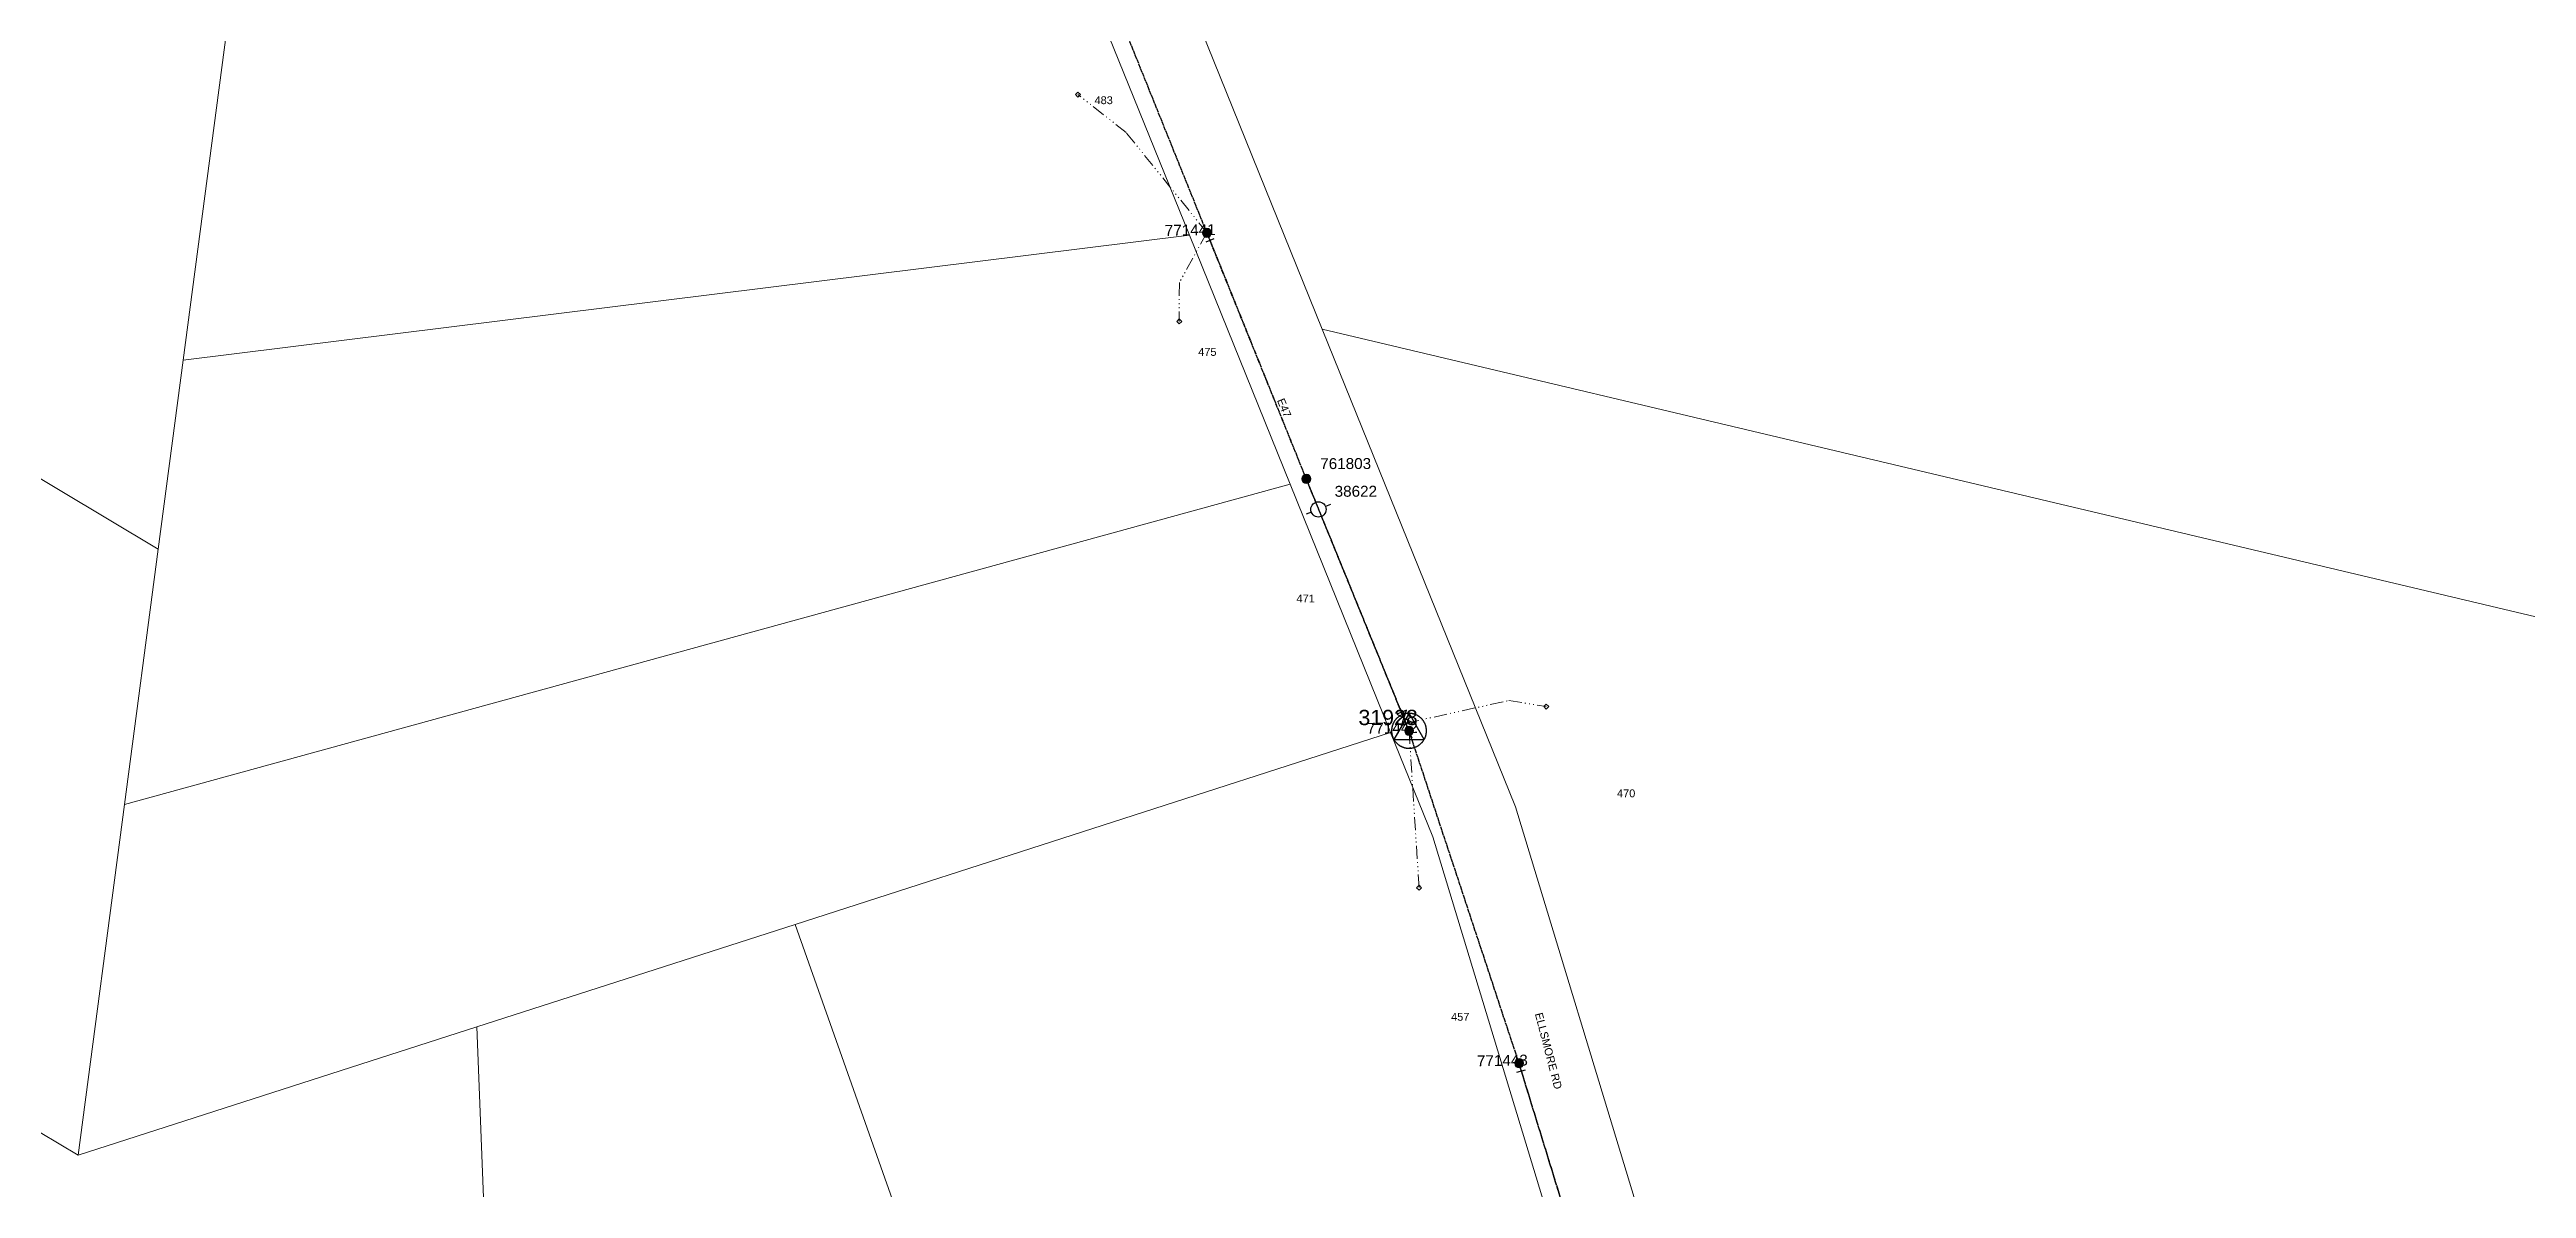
# Model space of a CAD drawing. Header units: metres. Extents: x 250871 to 255994, y 6164531 to 6169422.
# Drawn here: x 252441 to 253008, y 6165950 to 6166211 of the extents above; entities that cross this region are included whole.
import ezdxf
from ezdxf.enums import TextEntityAlignment as Align

# ---------------------------------------------------------------- set-up
doc = ezdxf.new("R2010")
doc.units = ezdxf.units.M
doc.linetypes.add('Cable Exist OH', pattern=[1, 1, 0])
doc.linetypes.add('PHANTOMX2', pattern=[6.6, 3, -0.75, 0.2, -0.75, 0.2, -0.75, 0.2, -0.75])
doc.layers.get('0').update_dxf_attribs({"color": 6})
for name, color, linetype, lineweight in [('Cadastre Land Parcels_SP_EXT', 118, 'Continuous', 15), ('Cadastre Road Names_SP_HV_LV_SL_EXT', 211, 'Continuous', 15), ('Mains_HV_EXT', 13, 'Continuous', 25), ('Mains_LV_EXT', 163, 'Continuous', 25), ('Services_SP_EXT', 42, 'PHANTOMX2', 20)]:
    doc.layers.add(name, color=color, linetype=linetype, lineweight=lineweight)
for name, color, linetype in [('Equip_LV_EXT', 7, 'Continuous'), ('Equip_SP_HV_EXT', 7, 'Continuous'), ('Sub_SP_TR_HV_LV_EXT', 7, 'Continuous'), ('SupportsOH_SP_TR_HV_LV_SL_EXT', 7, 'Continuous')]:
    doc.layers.add(name, color=color, linetype=linetype)
doc.styles.add('HVSW_LABEL', font='arial.ttf', dxfattribs={"height": 3.5})
doc.styles.add('POLE_LABEL', font='arial.ttf', dxfattribs={"height": 2})
doc.styles.get("Standard").update_dxf_attribs({"font": 'arial.ttf'})

# ---------------------------------------------------------------- blocks, each defined once
blk = doc.blocks.new('SUB_POLE_EXT')
at = {"flags": 128}
for points in [[(-0.05, 4), (-0.15, 4), (-0.25, 3.99), (-0.34, 3.99), (-0.44, 3.98), (-0.54, 3.96), (-0.64, 3.95), (-0.73, 3.93), (-0.83, 3.91), (-0.92, 3.89), (-1.02, 3.87), (-1.11, 3.84), (-1.21, 3.81), (-1.3, 3.78), (-1.39, 3.75), (-1.49, 3.71), (-1.58, 3.68), (-1.67, 3.64), (-1.75, 3.59), (-1.84, 3.55), (-1.93, 3.5), (-2.01, 3.46), (-2.1, 3.41), (-2.18, 3.35), (-2.26, 3.3), (-2.34, 3.24), (-2.42, 3.18), (-2.5, 3.12), (-2.58, 3.06), (-2.65, 3), (-2.72, 2.93), (-2.79, 2.86), (-2.86, 2.79), (-2.93, 2.72), (-3, 2.65), (-3.06, 2.58), (-3.12, 2.5), (-3.18, 2.42), (-3.24, 2.34), (-3.3, 2.26), (-3.35, 2.18), (-3.41, 2.1), (-3.46, 2.01), (-3.5, 1.93), (-3.55, 1.84), (-3.59, 1.75), (-3.64, 1.67), (-3.68, 1.58), (-3.71, 1.49), (-3.75, 1.39), (-3.78, 1.3), (-3.81, 1.21), (-3.84, 1.11), (-3.87, 1.02), (-3.89, 0.92), (-3.91, 0.83), (-3.93, 0.73), (-3.95, 0.64), (-3.96, 0.54), (-3.98, 0.44), (-3.99, 0.34), (-3.99, 0.25), (-4, 0.15), (-4, 0.05), (-4, -0.05), (-4, -0.15), (-3.99, -0.25), (-3.99, -0.34), (-3.98, -0.44), (-3.96, -0.54), (-3.95, -0.64), (-3.93, -0.73), (-3.91, -0.83), (-3.89, -0.92), (-3.87, -1.02), (-3.84, -1.11), (-3.81, -1.21), (-3.78, -1.3), (-3.75, -1.39), (-3.71, -1.49), (-3.68, -1.58), (-3.64, -1.67), (-3.59, -1.75), (-3.55, -1.84), (-3.5, -1.93), (-3.46, -2.01), (-3.41, -2.1), (-3.35, -2.18), (-3.3, -2.26), (-3.24, -2.34), (-3.18, -2.42), (-3.12, -2.5), (-3.06, -2.58), (-3, -2.65), (-2.93, -2.72), (-2.86, -2.79), (-2.79, -2.86), (-2.72, -2.93), (-2.65, -3), (-2.58, -3.06), (-2.5, -3.12), (-2.42, -3.18), (-2.34, -3.24), (-2.26, -3.3), (-2.18, -3.35), (-2.1, -3.41), (-2.01, -3.46), (-1.93, -3.5), (-1.84, -3.55), (-1.75, -3.59), (-1.67, -3.64), (-1.58, -3.68), (-1.49, -3.71), (-1.39, -3.75), (-1.3, -3.78), (-1.21, -3.81), (-1.11, -3.84), (-1.02, -3.87), (-0.92, -3.89), (-0.83, -3.91), (-0.73, -3.93), (-0.64, -3.95), (-0.54, -3.96), (-0.44, -3.98), (-0.34, -3.99), (-0.25, -3.99), (-0.15, -4), (-0.05, -4), (0.05, -4), (0.15, -4), (0.25, -3.99), (0.34, -3.99), (0.44, -3.98), (0.54, -3.96), (0.64, -3.95), (0.73, -3.93), (0.83, -3.91), (0.92, -3.89), (1.02, -3.87), (1.11, -3.84), (1.21, -3.81), (1.3, -3.78), (1.39, -3.75), (1.49, -3.71), (1.58, -3.68), (1.67, -3.64), (1.75, -3.59), (1.84, -3.55), (1.93, -3.5), (2.01, -3.46), (2.1, -3.41), (2.18, -3.35), (2.26, -3.3), (2.34, -3.24), (2.42, -3.18), (2.5, -3.12), (2.58, -3.06), (2.65, -3), (2.72, -2.93), (2.79, -2.86), (2.86, -2.79), (2.93, -2.72), (3, -2.65), (3.06, -2.58), (3.12, -2.5), (3.18, -2.42), (3.24, -2.34), (3.3, -2.26), (3.35, -2.18), (3.41, -2.1), (3.46, -2.01), (3.5, -1.93), (3.55, -1.84), (3.59, -1.75), (3.64, -1.67), (3.68, -1.58), (3.71, -1.49), (3.75, -1.39), (3.78, -1.3), (3.81, -1.21), (3.84, -1.11), (3.87, -1.02), (3.89, -0.92), (3.91, -0.83), (3.93, -0.73), (3.95, -0.64), (3.96, -0.54), (3.98, -0.44), (3.99, -0.34), (3.99, -0.25), (4, -0.15), (4, -0.05), (4, 0.05), (4, 0.15), (3.99, 0.25), (3.99, 0.34), (3.98, 0.44), (3.96, 0.54), (3.95, 0.64), (3.93, 0.73), (3.91, 0.83), (3.89, 0.92), (3.87, 1.02), (3.84, 1.11), (3.81, 1.21), (3.78, 1.3), (3.75, 1.39), (3.71, 1.49), (3.68, 1.58), (3.64, 1.67), (3.59, 1.75), (3.55, 1.84), (3.5, 1.93), (3.46, 2.01), (3.41, 2.1), (3.35, 2.18), (3.3, 2.26), (3.24, 2.34), (3.18, 2.42), (3.12, 2.5), (3.06, 2.58), (3, 2.65), (2.93, 2.72), (2.86, 2.79), (2.79, 2.86), (2.72, 2.93), (2.65, 3), (2.58, 3.06), (2.5, 3.12), (2.42, 3.18), (2.34, 3.24), (2.26, 3.3), (2.18, 3.35), (2.1, 3.41), (2.01, 3.46), (1.93, 3.5), (1.84, 3.55), (1.75, 3.59), (1.67, 3.64), (1.58, 3.68), (1.49, 3.71), (1.39, 3.75), (1.3, 3.78), (1.21, 3.81), (1.11, 3.84), (1.02, 3.87), (0.92, 3.89), (0.83, 3.91), (0.73, 3.93), (0.64, 3.95), (0.54, 3.96), (0.44, 3.98), (0.34, 3.99), (0.25, 3.99), (0.15, 4), (0.05, 4)], [(0, 4), (-3.46, -2), (3.46, -2)]]:
    blk.add_lwpolyline(points, close=True, dxfattribs=at)
at = {"flags": 8}
blk.add_attdef('ASSET_NUM', text='', height=2.5, dxfattribs=at).set_placement((0, 7), align=Align.MIDDLE_CENTER)
for tag, flags, p in [('STREET_CODE', 9, (-1.38, 1.45)), ('NO_PHASES', 9, (-1.38, 1.05)), ('OPERATED_BY', 9, (-1.38, 0.65)), ('MAINTAINED_BY', 9, (-1.38, 0.45)), ('ORIENTATION', 9, (-1.38, 0.25)), ('OWNED_BY', 9, (-1.38, 0.05)), ('CONSTRUCTED_VOLTAGE', 9, (-1.13, 0.75)), ('OPERATING_VOLTAGE', 9, (-1.13, 0.35)), ('STATE', 9, (-1.38, -0.35)), ('USAGE', 9, (-1.38, -0.75)), ('LEGEND', 9, (-1.38, -0.95)), ('SUBURB', 9, (-1.38, -1.15)), ('STREETNAME', 9, (-1.38, -1.35)), ('LOCATION', 9, (-1.38, -1.55)), ('NOTES', 9, (-1.38, -1.75)), ('Z', 1, (-1.38, -1.95)), ('SECONDARY_VOLTAGE', 9, (-1.13, -0.65)), ('SUBSTATION_TYPE', 9, (-1.13, -1.05))]:
    blk.add_attdef(tag, text='', height=0.1, dxfattribs=dict(flags=flags)).set_placement(p, align=Align.MIDDLE_LEFT)
blk = doc.blocks.new('LV_OH_LINKS_DISTFUSE_EXT')
for p, q in [((0, 0), (0.96, 0)), ((3.84, 0), (4.8, 0))]:
    blk.add_line(p, q)
blk.add_lwpolyline([(3.84, -1.2), (3.84, 1.2), (0.96, -1.2), (0.96, 1.2)], close=True)
at = {"flags": 9}
for tag, p in [('ACTUAL_STATUS', (0, 0)), ('CONSTRUCTED_VOLTAGE', (0, -0.2)), ('OPERATING_VOLTAGE', (0, -0.6)), ('ORIENTATION', (0, -0.8)), ('OWNED_BY', (0, -1)), ('STATE', (0, -1.2)), ('SWITCH_TYPE', (0, -1.4)), ('NO_PHASES', (0, -0.4)), ('USAGE', (0, -1.6)), ('NOTES', (0, -1.8))]:
    blk.add_attdef(tag, text='', height=0.2, dxfattribs=at).set_placement(p, align=Align.MIDDLE_LEFT)
at = {"flags": 1}
blk.add_attdef('Z', (0, 0), '', height=0.2, dxfattribs=at)
blk = doc.blocks.new('CCP_EXT')
blk.add_wipeout([(0, 0.57), (0.57, 0), (0, -0.57), (-0.57, 0)])
blk.add_lwpolyline([(-0.57, 0), (0, 0.57), (0.57, 0), (0, -0.57), (-0.57, 0)])
at = {"flags": 1}
blk.add_attdef('Z', (0, 0), '', height=0.2, dxfattribs=at)
at = {"flags": 9}
for tag, p in [('CCP_TYPE', (0, 0)), ('CONSTRUCTED_VOLTAGE', (0, -0.2)), ('OPERATING_VOLTAGE', (0, -0.6)), ('ORIENTATION', (0, -0.8)), ('OWNED_BY', (0, -1)), ('STATE', (0, -1.8)), ('NO_PHASES', (0, -0.4)), ('USAGE', (0, -1.2)), ('LEGEND', (0, -1.4)), ('LIFE_SUPPORT', (0, -1.6)), ('NOTES', (0, -2))]:
    blk.add_attdef(tag, text='', height=0.2, dxfattribs=at).set_placement(p, align=Align.MIDDLE_LEFT)
blk = doc.blocks.new('POLE_EXT')
blk.add_hatch(color=256).paths.add_polyline_path([(-1, 0, 1), (1, 0, 1)])
blk.add_lwpolyline([(-1, 0, 1), (1, 0, 1)], format="xyb", close=True)
at = {"flags": 8}
blk.add_attdef('pNumber', text='', height=2, dxfattribs=at).set_placement((2.5, 2.5), align=Align.MIDDLE_CENTER)
at = {"style": 'POLE_LABEL', "flags": 9}
for tag, p in [('STRUCTURE_PLANT_NUMBER', (1.35, 0.03)), ('STREET_CODE', (1.35, -0.2))]:
    blk.add_attdef(tag, text='', height=0.2, dxfattribs=at).set_placement(p, align=Align.MIDDLE_LEFT)
at = {"flags": 9}
for tag, p in [('OWNED_BY', (1.35, -0.4)), ('SPECIAL_USE', (1.35, -0.8)), ('STATE', (1.35, -1)), ('cLV', (1.35, -1.4)), ('hDepth', (1.35, -1.6)), ('hDia', (1.35, -1.8)), ('cHV', (1.35, -2)), ('cLinedev', (1.35, -3.4)), ('pExisting', (1.35, -3.8)), ('pFooting', (1.35, -4.4)), ('pNew', (1.35, -4.6)), ('pRelocate', (1.35, -5)), ('pRemove', (1.35, -5.2)), ('pReplace', (1.35, -5.4)), ('pStay', (1.35, -5.6)), ('PARENT', (1.35, -0.6)), ('USAGE', (1.35, -1.2)), ('LBRACKET', (1.35, -2.2)), ('LExisting', (1.35, -2.4)), ('LANTNUMBER', (1.35, -2.6)), ('LOther', (1.35, -2.8)), ('LRemove', (1.35, -3)), ('LEGEND', (1.35, -3.2)), ('LOCATION', (1.35, -3.6)), ('PFNUMBER', (1.35, -4)), ('NEWPFNUMBER', (1.35, -4.2)), ('pType', (1.35, -5.8)), ('cspan', (1.35, -6)), ('STREETNAME', (1.35, -6.2)), ('SUBURB', (1.35, -6.4)), ('OPERATED_BY', (1.36, -7.01)), ('NOTES', (1.35, -6.6)), ('MAINTAINED_BY', (1.36, -6.81))]:
    blk.add_attdef(tag, text='', height=0.2, dxfattribs=at).set_placement(p, align=Align.MIDDLE_LEFT)
at = {"flags": 1}
blk.add_attdef('Z', (1.35, -7.33), '', height=0.2, dxfattribs=at)
blk = doc.blocks.new('HV_ABS_OPEN_EXT')
at = {"ltscale": 10}
for p, q in [((7.5, 3), (7.5, 1.75)), ((7.5, -1.75), (7.5, -3))]:
    blk.add_line(p, q, dxfattribs=at)
blk.add_circle((7.5, 0), 1.75, dxfattribs=at)
at = {"style": 'HVSW_LABEL', "width": 0.9, "flags": 8}
blk.add_attdef('ASSET_NUM', text='', height=2.5, rotation=270, dxfattribs=at).set_placement((13, 0), align=Align.MIDDLE_CENTER)
at = {"flags": 1}
blk.add_attdef('Z', (0, 0), '', height=0.2, dxfattribs=at)
at = {"flags": 9}
for tag, p in [('ACTUAL_STATUS', (0, -0.4)), ('CONSTRUCTED_VOLTAGE', (0, -0.6)), ('OPERATING_VOLTAGE', (0, -1)), ('ORIENTATION', (0, -1.2)), ('OWNED_BY', (0, -1.4)), ('STATE', (0, -1.6)), ('SWITCH_TYPE', (0, -1.8)), ('STREETNAME', (0, -2.6)), ('SUBURB', (0, -2.8)), ('NO_PHASES', (0, -0.8)), ('USAGE', (0, -2)), ('LEGEND', (0, -2.2)), ('LOCATION', (0, -2.4)), ('NOTES', (0, -3))]:
    blk.add_attdef(tag, text='', height=0.2, dxfattribs=at).set_placement(p, align=Align.MIDDLE_LEFT)
at = {"style": 'HVSW_LABEL', "flags": 9}
blk.add_attdef('STREET_CODE', text='', height=0.2, dxfattribs=at).set_placement((0, -0.2), align=Align.MIDDLE_LEFT)
blk = doc.blocks.new('End Shackle_EXT')
blk.add_wipeout([(0, 0.25), (1.81, 0.25), (1.82, -0.25), (0, -0.25)])
blk.add_line((1.81, -1), (1.81, 1))
at = {"flags": 1}
blk.add_attdef('Z', (0, 0), '', height=0.2, dxfattribs=at)
at = {"flags": 9}
for tag, p in [('CONNECTOR_TYPE', (0, 0)), ('CONSTRUCTED_VOLTAGE', (0, -0.2)), ('OPERATING_VOLTAGE', (0, -0.6)), ('ORIENTATION', (0, -0.8)), ('OWNED_BY', (0, -1)), ('STATE', (0, -1.2)), ('NO_PHASES', (0, -0.4)), ('USAGE', (0, -1.4)), ('NOTES', (0, -1.6))]:
    blk.add_attdef(tag, text='', height=0.2, dxfattribs=at).set_placement(p, align=Align.MIDDLE_LEFT)

msp = doc.modelspace()

# ---------------------------------------------------------------- linework, layer by layer
at = {"layer": 'Cadastre Land Parcels_SP_EXT', "linetype": 'Continuous'}
for points in [[(253122.334, 6166272.113), (253133.079, 6166317.524), (253133.677, 6166320.049), (253025.971, 6166345.562), (252967.343, 6166359.45), (252920.134, 6166370.633), (252922.046, 6166277.204), (252876.636, 6166253.564), (252725.139, 6166303.582), (252700.333, 6166226.389), (252732.445, 6166146.924), (253073.596, 6166066.091), (253110.708, 6166222.971), (253114.587, 6166239.367), (253122.334, 6166272.113)], [(252458.018, 6166038.011), (252465.752, 6166096.536), (252307.349, 6166191.286), (252322.591, 6166306.674), (252307.717, 6166308.638), (252274.981, 6166060.862), (252434.338, 6165965.527), (252447.407, 6165957.709), (252458.018, 6166038.011)], [(252471.472, 6166139.826), (252482.485, 6166223.166), (252348.655, 6166303.23), (252322.591, 6166306.674), (252307.349, 6166191.286), (252465.752, 6166096.536), (252471.472, 6166139.826)], [(252701.99, 6166168.467), (252678.943, 6166225.444), (252598.481, 6166245.809), (252489.134, 6166273.485), (252482.485, 6166223.166), (252471.472, 6166139.826), (252701.99, 6166168.467)], [(252725.055, 6166111.444), (252701.99, 6166168.467), (252471.472, 6166139.826), (252465.752, 6166096.536), (252458.018, 6166038.011), (252725.055, 6166111.444)], [(253222.939, 6165891.756), (253237.384, 6165935.394), (253088.425, 6166062.563), (253073.596, 6166066.091), (252732.445, 6166146.924), (252776.708, 6166037.495), (252805.195, 6165943.732), (253036.212, 6165889.037), (253178.666, 6165855.31), (253299.009, 6165826.815), (253222.939, 6165891.756)], [(252538.75, 6165987.107), (252611.692, 6166010.582), (252748.084, 6166054.514), (252725.055, 6166111.444), (252458.018, 6166038.011), (252447.407, 6165957.709), (252538.75, 6165987.107)], [(252791.837, 6165918.467), (252757.732, 6166030.646), (252748.084, 6166054.514), (252611.692, 6166010.582), (252658.928, 6165876.849), (252791.837, 6165918.467)], [(252549.126, 6165585.04), (252541.47, 6165664.608), (252523.388, 6165804.858), (252581.401, 6165809.744), (252679.706, 6165818.024), (252658.928, 6165876.849), (252611.692, 6166010.582), (252538.75, 6165987.107), (252543.681, 6165861.807), (252516.821, 6165816.71), (252536.5, 6165664.05), (252544.142, 6165584.62), (252549.126, 6165585.04)], [(252538.75, 6165987.107), (252447.407, 6165957.709), (252434.338, 6165965.527), (252426.52, 6165893.947), (252412.403, 6165764.687), (252517.354, 6165773.53), (252531.533, 6165663.489), (252539.158, 6165584.2), (252544.142, 6165584.62), (252536.5, 6165664.05), (252516.821, 6165816.71), (252543.681, 6165861.807), (252538.75, 6165987.107)]]:
    msp.add_lwpolyline(points, close=True, dxfattribs=at)
at = {"layer": 'Mains_HV_EXT', "linetype": 'Cable Exist OH'}
msp.add_lwpolyline([(252752.315, 6166054.926), (252728.79, 6166112.619)], dxfattribs=at)

# ---------------------------------------------------------------- block references
at = {"layer": 'Equip_LV_EXT', "rotation": 111.2266814082002}
msp.add_blockref('LV_OH_LINKS_DISTFUSE_EXT', (252752.031, 6166055.614), dxfattribs=at)
at = {"layer": 'Equip_SP_HV_EXT'}
ref = msp.add_blockref('HV_ABS_OPEN_EXT', (252728.79, 6166112.619), dxfattribs=dict(at, rotation=291.6788551524))
ref.add_attrib('ASSET_NUM', '38622', dxfattribs={"layer": '0', "height": 2.5, "rotation": 0.12396}).set_placement((252744.984, 6166109.809), align=Align.MIDDLE_RIGHT)
at = {"layer": 'Sub_SP_TR_HV_LV_EXT'}
ref = msp.add_blockref('SUB_POLE_EXT', (252752.315, 6166054.926), dxfattribs=at)
ref.add_attrib('ASSET_NUM', '31928', dxfattribs={"layer": '0', "height": 3.5}).set_placement((252754.315, 6166055.176), align=Align.BOTTOM_RIGHT)
at = {"layer": 'SupportsOH_SP_TR_HV_LV_SL_EXT'}
ref = msp.add_blockref('POLE_EXT', (252728.79, 6166112.619), dxfattribs=at)
ref.add_attrib('ASSET_NUM', '761803', dxfattribs={"layer": '0', "height": 2.5, "rotation": 0.13394, "style": 'POLE_LABEL'}).set_placement((252743.625, 6166116.155), align=Align.MIDDLE_RIGHT)
ref = msp.add_blockref('POLE_EXT', (252752.316, 6166054.926), dxfattribs=at)
ref.add_attrib('ASSET_NUM', '771442', dxfattribs={"layer": '0', "height": 2.5, "rotation": 1, "style": 'POLE_LABEL'}).set_placement((252754.316, 6166055.676), align=Align.MIDDLE_RIGHT)

# ---------------------------------------------------------------- texts
at = {"layer": 'Cadastre Land Parcels_SP_EXT'}
for s, p in [('483', (252680.264, 6166198.488)), ('475', (252704.012, 6166140.827)), ('471', (252726.539, 6166084.338)), ('470', (252799.956, 6166039.695)), ('457', (252761.946, 6165988.5))]:
    msp.add_text(s, height=1.8, dxfattribs=at).set_placement(p)
at = {"layer": 'Cadastre Road Names_SP_HV_LV_SL_EXT'}
msp.add_text('ELLSMORE RD', height=1.8, rotation=284.58285, dxfattribs=at).set_placement((252781.128, 6165990.084))
at = {"layer": 'Mains_LV_EXT'}
msp.add_text('E47', height=1.8, rotation=292.52075, dxfattribs=at).set_placement((252722.027, 6166130.63))

# ---------------------------------------------------------------- next in the draw order: block references
at = {"layer": 'Mains_LV_EXT', "rotation": 285.1590266052743}
msp.add_blockref('End Shackle_EXT', (252777.521, 6165978.749), dxfattribs=at)
at = {"layer": 'Services_SP_EXT'}
for p in [(252676.477, 6166200.682), (252699.678, 6166148.706), (252783.733, 6166060.471), (252754.603, 6166018.985)]:
    msp.add_blockref('CCP_EXT', p, dxfattribs=at)

# ---------------------------------------------------------------- next in the draw order: linework, layer by layer
at = {"layer": 'Mains_HV_EXT', "linetype": 'Cable Exist OH'}
msp.add_lwpolyline([(252807.84, 6165880.459), (252777.521, 6165978.749), (252752.316, 6166054.926)], dxfattribs=at)
at = {"layer": 'Mains_LV_EXT', "linetype": 'Cable Exist OH'}
msp.add_lwpolyline([(252838.388, 6165800.069), (252807.768, 6165880.354), (252777.521, 6165978.749)], dxfattribs=at)
at = {"layer": 'Services_SP_EXT'}
for points in [[(252706.063, 6166168.995), (252687.528, 6166191.97), (252676.477, 6166200.682)], [(252706.012, 6166169.005), (252699.693, 6166157.593), (252699.678, 6166148.706)], [(252751.597, 6166056.662), (252775.156, 6166061.852), (252783.733, 6166060.471)], [(252752.316, 6166054.926), (252754.623, 6166018.993)]]:
    msp.add_lwpolyline(points, dxfattribs=at)

# ---------------------------------------------------------------- next in the draw order: block references
at = {"layer": 'SupportsOH_SP_TR_HV_LV_SL_EXT'}
ref = msp.add_blockref('POLE_EXT', (252777.521, 6165978.749), dxfattribs=at)
ref.add_attrib('ASSET_NUM', '771443', dxfattribs={"layer": '0', "height": 2.5, "rotation": 1, "style": 'POLE_LABEL'}).set_placement((252779.521, 6165979.499), align=Align.MIDDLE_RIGHT)

# ---------------------------------------------------------------- next in the draw order: block references
at = {"layer": 'Mains_LV_EXT', "rotation": 292.5207453491689}
msp.add_blockref('End Shackle_EXT', (252706.063, 6166168.995), dxfattribs=at)

# ---------------------------------------------------------------- next in the draw order: linework, layer by layer
at = {"layer": 'Mains_HV_EXT', "linetype": 'Cable Exist OH'}
msp.add_lwpolyline([(252728.79, 6166112.619), (252706.012, 6166169.005), (252684.447, 6166222.497)], dxfattribs=at)
at = {"layer": 'Mains_LV_EXT', "linetype": 'Cable Exist OH'}
msp.add_lwpolyline([(252753.028, 6166053.204), (252728.79, 6166112.619), (252706.063, 6166168.995)], dxfattribs=at)

# ---------------------------------------------------------------- next in the draw order: block references
at = {"layer": 'SupportsOH_SP_TR_HV_LV_SL_EXT'}
ref = msp.add_blockref('POLE_EXT', (252706.012, 6166169.005), dxfattribs=at)
ref.add_attrib('ASSET_NUM', '771441', dxfattribs={"layer": '0', "height": 2.5, "rotation": 1, "style": 'POLE_LABEL'}).set_placement((252708.012, 6166169.755), align=Align.MIDDLE_RIGHT)

doc.saveas('drawing.dxf')
